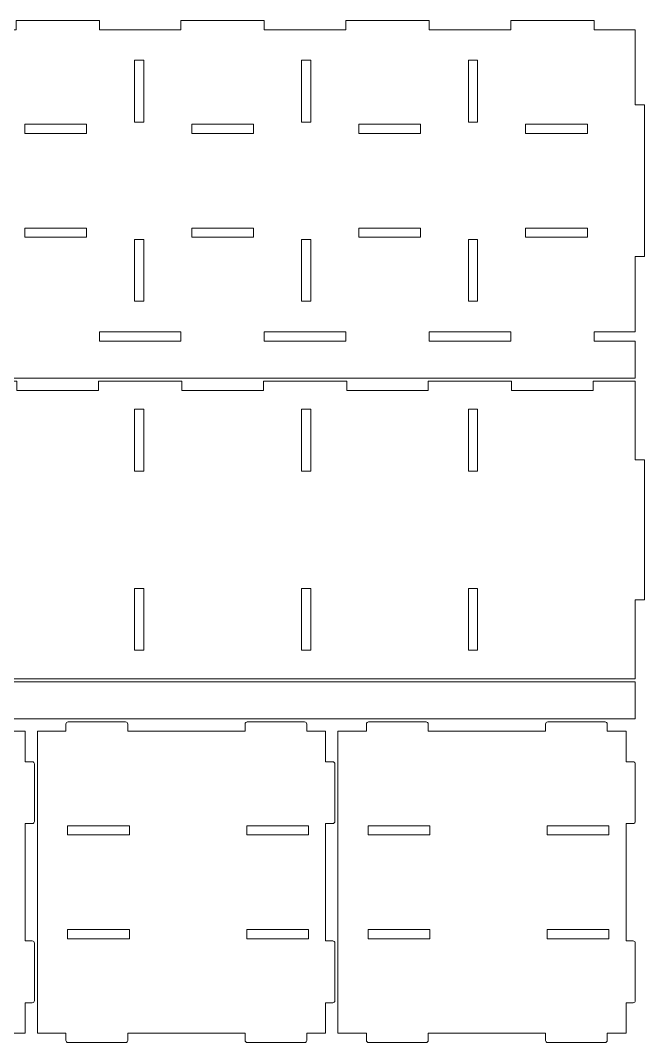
# Model space of a CAD drawing. Header units: centimetres. Extents: x -111.3 to -47.7, y -48.1 to 14.1.
# Drawn here: x -92.41 to -72.19, y -48.14 to -15.05 of the extents above; entities that cross this region are included whole.
import ezdxf

# ---------------------------------------------------------------- set-up
doc = ezdxf.new("R2010")
doc.units = ezdxf.units.CM
doc.header["$MEASUREMENT"] = 0
doc.layers.add('layer 1', color=7, linetype='Continuous')

msp = doc.modelspace()

# ---------------------------------------------------------------- linework, layer by layer
at = {"layer": 'layer 1', "lineweight": 18}
msp.add_lwpolyline([(-99.22197, -37.66165), (-72.49197, -37.66165), (-72.49197, -36.46165), (-99.22197, -36.46165), (-99.22197, -37.66165)], close=True, dxfattribs=at)
at = {"layer": 'layer 1', "lineweight": 0}
for points, knots in [([(-99.22197, -25.13165), (-99.22197, -25.13165), (-99.22197, -22.69415), (-99.22197, -22.69415), (-99.22197, -22.69415), (-99.22197, -22.69415), (-99.52197, -22.69415), (-99.52197, -22.69415), (-99.52197, -22.69415), (-99.52197, -22.69415), (-99.52197, -17.78915), (-99.52197, -17.78915), (-99.52197, -17.78915), (-99.52197, -17.78915), (-99.22197, -17.78915), (-99.22197, -17.78915), (-99.22197, -17.78915), (-99.22197, -17.78915), (-99.22197, -15.35165), (-99.22197, -15.35165), (-99.22197, -15.35165), (-99.22197, -15.35165), (-97.88697, -15.35165), (-97.88697, -15.35165), (-97.88697, -15.35165), (-97.88697, -15.35165), (-97.88697, -15.05165), (-97.88697, -15.05165), (-97.88697, -15.05165), (-97.88697, -15.05165), (-95.18697, -15.05165), (-95.18697, -15.05165), (-95.18697, -15.05165), (-95.18697, -15.05165), (-95.18697, -15.35165), (-95.18697, -15.35165), (-95.18697, -15.35165), (-95.18697, -15.35165), (-92.54697, -15.35165), (-92.54697, -15.35165), (-92.54697, -15.35165), (-92.54697, -15.35165), (-92.54697, -15.05165), (-92.54697, -15.05165), (-92.54697, -15.05165), (-92.54697, -15.05165), (-89.84697, -15.05165), (-89.84697, -15.05165), (-89.84697, -15.05165), (-89.84697, -15.05165), (-89.84697, -15.35165), (-89.84697, -15.35165), (-89.84697, -15.35165), (-89.84697, -15.35165), (-87.20697, -15.35165), (-87.20697, -15.35165), (-87.20697, -15.35165), (-87.20697, -15.35165), (-87.20697, -15.05165), (-87.20697, -15.05165), (-87.20697, -15.05165), (-87.20697, -15.05165), (-84.50697, -15.05165), (-84.50697, -15.05165), (-84.50697, -15.05165), (-84.50697, -15.05165), (-84.50697, -15.35165), (-84.50697, -15.35165), (-84.50697, -15.35165), (-84.50697, -15.35165), (-81.86697, -15.35165), (-81.86697, -15.35165), (-81.86697, -15.35165), (-81.86697, -15.35165), (-81.86697, -15.05165), (-81.86697, -15.05165), (-81.86697, -15.05165), (-81.86697, -15.05165), (-79.16697, -15.05165), (-79.16697, -15.05165), (-79.16697, -15.05165), (-79.16697, -15.05165), (-79.16697, -15.35165), (-79.16697, -15.35165), (-79.16697, -15.35165), (-79.16697, -15.35165), (-76.52697, -15.35165), (-76.52697, -15.35165), (-76.52697, -15.35165), (-76.52697, -15.35165), (-76.52697, -15.05165), (-76.52697, -15.05165), (-76.52697, -15.05165), (-76.52697, -15.05165), (-73.82697, -15.05165), (-73.82697, -15.05165), (-73.82697, -15.05165), (-73.82697, -15.05165), (-73.82697, -15.35165), (-73.82697, -15.35165), (-73.82697, -15.35165), (-73.82697, -15.35165), (-72.49197, -15.35165), (-72.49197, -15.35165), (-72.49197, -15.35165), (-72.49197, -15.35165), (-72.49197, -17.78915), (-72.49197, -17.78915), (-72.49197, -17.78915), (-72.49197, -17.78915), (-72.19197, -17.78915), (-72.19197, -17.78915), (-72.19197, -17.78915), (-72.19197, -17.78915), (-72.19197, -22.69415), (-72.19197, -22.69415), (-72.19197, -22.69415), (-72.19197, -22.69415), (-72.49197, -22.69415), (-72.49197, -22.69415), (-72.49197, -22.69415), (-72.49197, -22.69415), (-72.49197, -25.13165), (-72.49197, -25.13165), (-72.49197, -25.13165), (-72.49197, -25.13165), (-73.82697, -25.13165), (-73.82697, -25.13165), (-73.82697, -25.13165), (-73.82697, -25.13165), (-73.82697, -25.43165), (-73.82697, -25.43165), (-73.82697, -25.43165), (-73.82697, -25.43165), (-72.49197, -25.43165), (-72.49197, -25.43165), (-72.49197, -25.43165), (-72.49197, -25.43165), (-72.49197, -26.63165), (-72.49197, -26.63165), (-72.49197, -26.63165), (-72.49197, -26.63165), (-99.22197, -26.63165), (-99.22197, -26.63165), (-99.22197, -26.63165), (-99.22197, -26.63165), (-99.22197, -25.43165), (-99.22197, -25.43165), (-99.22197, -25.43165), (-99.22197, -25.43165), (-97.88697, -25.43165), (-97.88697, -25.43165), (-97.88697, -25.43165), (-97.88697, -25.43165), (-97.88697, -25.13165), (-97.88697, -25.13165), (-97.88697, -25.13165), (-97.88697, -25.13165), (-99.22197, -25.13165), (-99.22197, -25.13165)], [0, 0, 0, 0, 0.02439024, 0.02439024, 0.02439024, 0.02439024, 0.04878049, 0.04878049, 0.04878049, 0.04878049, 0.07317073, 0.07317073, 0.07317073, 0.07317073, 0.09756098, 0.09756098, 0.09756098, 0.09756098, 0.12195122, 0.12195122, 0.12195122, 0.12195122, 0.14634146, 0.14634146, 0.14634146, 0.14634146, 0.17073171, 0.17073171, 0.17073171, 0.17073171, 0.19512195, 0.19512195, 0.19512195, 0.19512195, 0.2195122, 0.2195122, 0.2195122, 0.2195122, 0.24390244, 0.24390244, 0.24390244, 0.24390244, 0.26829268, 0.26829268, 0.26829268, 0.26829268, 0.29268293, 0.29268293, 0.29268293, 0.29268293, 0.31707317, 0.31707317, 0.31707317, 0.31707317, 0.34146341, 0.34146341, 0.34146341, 0.34146341, 0.36585366, 0.36585366, 0.36585366, 0.36585366, 0.3902439, 0.3902439, 0.3902439, 0.3902439, 0.41463415, 0.41463415, 0.41463415, 0.41463415, 0.43902439, 0.43902439, 0.43902439, 0.43902439, 0.46341463, 0.46341463, 0.46341463, 0.46341463, 0.48780488, 0.48780488, 0.48780488, 0.48780488, 0.51219512, 0.51219512, 0.51219512, 0.51219512, 0.53658537, 0.53658537, 0.53658537, 0.53658537, 0.56097561, 0.56097561, 0.56097561, 0.56097561, 0.58536585, 0.58536585, 0.58536585, 0.58536585, 0.6097561, 0.6097561, 0.6097561, 0.6097561, 0.63414634, 0.63414634, 0.63414634, 0.63414634, 0.65853659, 0.65853659, 0.65853659, 0.65853659, 0.68292683, 0.68292683, 0.68292683, 0.68292683, 0.70731707, 0.70731707, 0.70731707, 0.70731707, 0.73170732, 0.73170732, 0.73170732, 0.73170732, 0.75609756, 0.75609756, 0.75609756, 0.75609756, 0.7804878, 0.7804878, 0.7804878, 0.7804878, 0.80487805, 0.80487805, 0.80487805, 0.80487805, 0.82926829, 0.82926829, 0.82926829, 0.82926829, 0.85365854, 0.85365854, 0.85365854, 0.85365854, 0.87804878, 0.87804878, 0.87804878, 0.87804878, 0.90243902, 0.90243902, 0.90243902, 0.90243902, 0.92682927, 0.92682927, 0.92682927, 0.92682927, 0.95121951, 0.95121951, 0.95121951, 0.95121951, 1, 1, 1, 1]), ([(-87.20697, -25.43165), (-87.20697, -25.43165), (-87.20697, -25.13165), (-87.20697, -25.13165), (-87.20697, -25.13165), (-87.20697, -25.13165), (-89.84697, -25.13165), (-89.84697, -25.13165), (-89.84697, -25.13165), (-89.84697, -25.13165), (-89.84697, -25.43165), (-89.84697, -25.43165), (-89.84697, -25.43165), (-89.84697, -25.43165), (-87.20697, -25.43165), (-87.20697, -25.43165)], [0, 0, 0, 0, 0.2, 0.2, 0.2, 0.2, 0.4, 0.4, 0.4, 0.4, 0.6, 0.6, 0.6, 0.6, 1, 1, 1, 1]), ([(-81.86697, -25.43165), (-81.86697, -25.43165), (-81.86697, -25.13165), (-81.86697, -25.13165), (-81.86697, -25.13165), (-81.86697, -25.13165), (-84.50697, -25.13165), (-84.50697, -25.13165), (-84.50697, -25.13165), (-84.50697, -25.13165), (-84.50697, -25.43165), (-84.50697, -25.43165), (-84.50697, -25.43165), (-84.50697, -25.43165), (-81.86697, -25.43165), (-81.86697, -25.43165)], [0, 0, 0, 0, 0.2, 0.2, 0.2, 0.2, 0.4, 0.4, 0.4, 0.4, 0.6, 0.6, 0.6, 0.6, 1, 1, 1, 1]), ([(-76.52697, -25.43165), (-76.52697, -25.43165), (-76.52697, -25.13165), (-76.52697, -25.13165), (-76.52697, -25.13165), (-76.52697, -25.13165), (-79.16697, -25.13165), (-79.16697, -25.13165), (-79.16697, -25.13165), (-79.16697, -25.13165), (-79.16697, -25.43165), (-79.16697, -25.43165), (-79.16697, -25.43165), (-79.16697, -25.43165), (-76.52697, -25.43165), (-76.52697, -25.43165)], [0, 0, 0, 0, 0.2, 0.2, 0.2, 0.2, 0.4, 0.4, 0.4, 0.4, 0.6, 0.6, 0.6, 0.6, 1, 1, 1, 1]), ([(-99.22197, -26.73165), (-99.22197, -26.73165), (-99.22197, -29.28165), (-99.22197, -29.28165), (-99.22197, -29.28165), (-99.22197, -29.28165), (-99.52197, -29.28165), (-99.52197, -29.28165), (-99.52197, -29.28165), (-99.52197, -29.28165), (-99.52197, -33.81165), (-99.52197, -33.81165), (-99.52197, -33.81165), (-99.52197, -33.81165), (-99.22197, -33.81165), (-99.22197, -33.81165), (-99.22197, -33.81165), (-99.22197, -33.81165), (-99.22197, -36.36165), (-99.22197, -36.36165), (-99.22197, -36.36165), (-90.30607, -36.36165), (-81.40787, -36.36165), (-72.49197, -36.36165), (-72.49197, -36.36165), (-72.49197, -36.36165), (-72.49197, -33.81165), (-72.49197, -33.81165), (-72.49197, -33.81165), (-72.49197, -33.81165), (-72.19197, -33.81165), (-72.19197, -33.81165), (-72.19197, -33.81165), (-72.19197, -33.81165), (-72.19197, -29.28165), (-72.19197, -29.28165), (-72.19197, -29.28165), (-72.19197, -29.28165), (-72.49197, -29.28165), (-72.49197, -29.28165), (-72.49197, -29.28165), (-72.49197, -29.28165), (-72.49197, -26.73165), (-72.49197, -26.73165), (-72.49197, -26.73165), (-72.49197, -26.73165), (-73.85697, -26.73165), (-73.85697, -26.73165), (-73.85697, -26.73165), (-73.85697, -26.73165), (-73.85697, -27.03165), (-73.85697, -27.03165), (-73.85697, -27.03165), (-73.85697, -27.03165), (-76.49697, -27.03165), (-76.49697, -27.03165), (-76.49697, -27.03165), (-76.49697, -27.03165), (-76.49697, -26.73165), (-76.49697, -26.73165), (-76.49697, -26.73165), (-76.49697, -26.73165), (-79.19697, -26.73165), (-79.19697, -26.73165), (-79.19697, -26.73165), (-79.19697, -26.73165), (-79.19697, -27.03165), (-79.19697, -27.03165), (-79.19697, -27.03165), (-79.19697, -27.03165), (-81.83697, -27.03165), (-81.83697, -27.03165), (-81.83697, -27.03165), (-81.83697, -27.03165), (-81.83697, -26.73165), (-81.83697, -26.73165), (-81.83697, -26.73165), (-81.83697, -26.73165), (-84.53697, -26.73165), (-84.53697, -26.73165), (-84.53697, -26.73165), (-84.53697, -26.73165), (-84.53697, -27.03165), (-84.53697, -27.03165), (-84.53697, -27.03165), (-84.53697, -27.03165), (-87.17697, -27.03165), (-87.17697, -27.03165), (-87.17697, -27.03165), (-87.17697, -27.03165), (-87.17697, -26.73165), (-87.17697, -26.73165), (-87.17697, -26.73165), (-87.17697, -26.73165), (-89.87697, -26.73165), (-89.87697, -26.73165), (-89.87697, -26.73165), (-89.87697, -26.73165), (-89.87697, -27.03165), (-89.87697, -27.03165), (-89.87697, -27.03165), (-89.87697, -27.03165), (-92.51697, -27.03165), (-92.51697, -27.03165), (-92.51697, -27.03165), (-92.51697, -27.03165), (-92.51697, -26.73165), (-92.51697, -26.73165), (-92.51697, -26.73165), (-92.51697, -26.73165), (-95.21697, -26.73165), (-95.21697, -26.73165), (-95.21697, -26.73165), (-95.21697, -26.73165), (-95.21697, -27.03165), (-95.21697, -27.03165), (-95.21697, -27.03165), (-95.21697, -27.03165), (-97.85697, -27.03165), (-97.85697, -27.03165), (-97.85697, -27.03165), (-97.85697, -27.03165), (-97.85697, -26.73165), (-97.85697, -26.73165), (-97.85697, -26.73165), (-97.85697, -26.73165), (-99.22197, -26.73165), (-99.22197, -26.73165)], [0, 0, 0, 0, 0.03030303, 0.03030303, 0.03030303, 0.03030303, 0.06060606, 0.06060606, 0.06060606, 0.06060606, 0.09090909, 0.09090909, 0.09090909, 0.09090909, 0.12121212, 0.12121212, 0.12121212, 0.12121212, 0.15151515, 0.15151515, 0.15151515, 0.15151515, 0.18181818, 0.18181818, 0.18181818, 0.18181818, 0.21212121, 0.21212121, 0.21212121, 0.21212121, 0.24242424, 0.24242424, 0.24242424, 0.24242424, 0.27272727, 0.27272727, 0.27272727, 0.27272727, 0.3030303, 0.3030303, 0.3030303, 0.3030303, 0.33333333, 0.33333333, 0.33333333, 0.33333333, 0.36363636, 0.36363636, 0.36363636, 0.36363636, 0.39393939, 0.39393939, 0.39393939, 0.39393939, 0.42424242, 0.42424242, 0.42424242, 0.42424242, 0.45454545, 0.45454545, 0.45454545, 0.45454545, 0.48484848, 0.48484848, 0.48484848, 0.48484848, 0.51515152, 0.51515152, 0.51515152, 0.51515152, 0.54545455, 0.54545455, 0.54545455, 0.54545455, 0.57575758, 0.57575758, 0.57575758, 0.57575758, 0.60606061, 0.60606061, 0.60606061, 0.60606061, 0.63636364, 0.63636364, 0.63636364, 0.63636364, 0.66666667, 0.66666667, 0.66666667, 0.66666667, 0.6969697, 0.6969697, 0.6969697, 0.6969697, 0.72727273, 0.72727273, 0.72727273, 0.72727273, 0.75757576, 0.75757576, 0.75757576, 0.75757576, 0.78787879, 0.78787879, 0.78787879, 0.78787879, 0.81818182, 0.81818182, 0.81818182, 0.81818182, 0.84848485, 0.84848485, 0.84848485, 0.84848485, 0.87878788, 0.87878788, 0.87878788, 0.87878788, 0.90909091, 0.90909091, 0.90909091, 0.90909091, 0.93939394, 0.93939394, 0.93939394, 0.93939394, 1, 1, 1, 1]), ([(-88.40984, -27.6392), (-88.40984, -27.6392), (-88.40984, -29.6392), (-88.40984, -29.6392), (-88.40984, -29.6392), (-88.40984, -29.6392), (-88.71018, -29.6392), (-88.71018, -29.6392), (-88.71018, -29.6392), (-88.71018, -29.6392), (-88.71018, -27.6392), (-88.71018, -27.6392), (-88.71018, -27.6392), (-88.71018, -27.6392), (-88.40984, -27.6392), (-88.40984, -27.6392)], [0, 0, 0, 0, 0.2, 0.2, 0.2, 0.2, 0.4, 0.4, 0.4, 0.4, 0.6, 0.6, 0.6, 0.6, 1, 1, 1, 1]), ([(-83.00377, -27.6392), (-83.00377, -27.6392), (-83.00377, -29.6392), (-83.00377, -29.6392), (-83.00377, -29.6392), (-83.00377, -29.6392), (-83.30411, -29.6392), (-83.30411, -29.6392), (-83.30411, -29.6392), (-83.30411, -29.6392), (-83.30411, -27.6392), (-83.30411, -27.6392), (-83.30411, -27.6392), (-83.30411, -27.6392), (-83.00377, -27.6392), (-83.00377, -27.6392)], [0, 0, 0, 0, 0.2, 0.2, 0.2, 0.2, 0.4, 0.4, 0.4, 0.4, 0.6, 0.6, 0.6, 0.6, 1, 1, 1, 1]), ([(-77.5977, -27.6392), (-77.5977, -27.6392), (-77.5977, -29.6392), (-77.5977, -29.6392), (-77.5977, -29.6392), (-77.5977, -29.6392), (-77.89804, -29.6392), (-77.89804, -29.6392), (-77.89804, -29.6392), (-77.89804, -29.6392), (-77.89804, -27.6392), (-77.89804, -27.6392), (-77.89804, -27.6392), (-77.89804, -27.6392), (-77.5977, -27.6392), (-77.5977, -27.6392)], [0, 0, 0, 0, 0.2, 0.2, 0.2, 0.2, 0.4, 0.4, 0.4, 0.4, 0.6, 0.6, 0.6, 0.6, 1, 1, 1, 1]), ([(-88.40984, -33.4392), (-88.40984, -33.4392), (-88.40984, -35.4392), (-88.40984, -35.4392), (-88.40984, -35.4392), (-88.40984, -35.4392), (-88.71018, -35.4392), (-88.71018, -35.4392), (-88.71018, -35.4392), (-88.71018, -35.4392), (-88.71018, -33.4392), (-88.71018, -33.4392), (-88.71018, -33.4392), (-88.71018, -33.4392), (-88.40984, -33.4392), (-88.40984, -33.4392)], [0, 0, 0, 0, 0.2, 0.2, 0.2, 0.2, 0.4, 0.4, 0.4, 0.4, 0.6, 0.6, 0.6, 0.6, 1, 1, 1, 1]), ([(-83.00377, -33.4392), (-83.00377, -33.4392), (-83.00377, -35.4392), (-83.00377, -35.4392), (-83.00377, -35.4392), (-83.00377, -35.4392), (-83.30411, -35.4392), (-83.30411, -35.4392), (-83.30411, -35.4392), (-83.30411, -35.4392), (-83.30411, -33.4392), (-83.30411, -33.4392), (-83.30411, -33.4392), (-83.30411, -33.4392), (-83.00377, -33.4392), (-83.00377, -33.4392)], [0, 0, 0, 0, 0.2, 0.2, 0.2, 0.2, 0.4, 0.4, 0.4, 0.4, 0.6, 0.6, 0.6, 0.6, 1, 1, 1, 1]), ([(-77.5977, -33.4392), (-77.5977, -33.4392), (-77.5977, -35.4392), (-77.5977, -35.4392), (-77.5977, -35.4392), (-77.5977, -35.4392), (-77.89804, -35.4392), (-77.89804, -35.4392), (-77.89804, -35.4392), (-77.89804, -35.4392), (-77.89804, -33.4392), (-77.89804, -33.4392), (-77.89804, -33.4392), (-77.89804, -33.4392), (-77.5977, -33.4392), (-77.5977, -33.4392)], [0, 0, 0, 0, 0.2, 0.2, 0.2, 0.2, 0.4, 0.4, 0.4, 0.4, 0.6, 0.6, 0.6, 0.6, 1, 1, 1, 1]), ([(-101.58299, -47.84199), (-101.58299, -44.28494), (-101.58299, -41.61904), (-101.58299, -38.06199), (-101.58299, -38.06199), (-101.58299, -38.06199), (-100.66054, -38.06199), (-100.66054, -38.06199), (-100.66054, -38.06199), (-100.66054, -38.06199), (-100.66054, -37.83165), (-100.66054, -37.83165), (-100.66054, -37.83165), (-100.66054, -37.7931), (-100.62909, -37.76165), (-100.59054, -37.76165), (-100.59054, -37.76165), (-100.59054, -37.76165), (-98.73054, -37.76165), (-98.73054, -37.76165), (-98.73054, -37.76165), (-98.69199, -37.76165), (-98.66054, -37.7931), (-98.66054, -37.83165), (-98.66054, -37.83165), (-98.66054, -37.83165), (-98.66054, -38.06199), (-98.66054, -38.06199), (-98.66054, -38.06199), (-98.66054, -38.06199), (-94.86054, -38.06199), (-94.86054, -38.06199), (-94.86054, -38.06199), (-94.86054, -38.06199), (-94.86054, -37.83165), (-94.86054, -37.83165), (-94.86054, -37.83165), (-94.86054, -37.7931), (-94.82909, -37.76165), (-94.79054, -37.76165), (-94.79054, -37.76165), (-94.79054, -37.76165), (-92.93054, -37.76165), (-92.93054, -37.76165), (-92.93054, -37.76165), (-92.89199, -37.76165), (-92.86054, -37.7931), (-92.86054, -37.83165), (-92.86054, -37.83165), (-92.86054, -37.83165), (-92.86054, -38.06199), (-92.86054, -38.06199), (-92.86054, -38.06199), (-92.86054, -38.06199), (-92.25299, -38.06199), (-92.25299, -38.06199), (-92.25299, -38.06199), (-92.25299, -38.06199), (-92.25299, -39.05199), (-92.25299, -39.05199), (-92.25299, -39.05199), (-92.25299, -39.05199), (-92.02265, -39.05199), (-92.02265, -39.05199), (-92.02265, -39.05199), (-91.9841, -39.05199), (-91.95265, -39.08344), (-91.95265, -39.12199), (-91.95265, -39.12199), (-91.95265, -39.12199), (-91.95265, -40.98199), (-91.95265, -40.98199), (-91.95265, -40.98199), (-91.95265, -41.02054), (-91.9841, -41.05199), (-92.02265, -41.05199), (-92.02265, -41.05199), (-92.02265, -41.05199), (-92.25299, -41.05199), (-92.25299, -41.05199), (-92.25299, -41.05199), (-92.25299, -41.05199), (-92.25299, -44.85199), (-92.25299, -44.85199), (-92.25299, -44.85199), (-92.25299, -44.85199), (-92.02265, -44.85199), (-92.02265, -44.85199), (-92.02265, -44.85199), (-91.9841, -44.85199), (-91.95265, -44.88344), (-91.95265, -44.92199), (-91.95265, -44.92199), (-91.95265, -44.92199), (-91.95265, -46.78199), (-91.95265, -46.78199), (-91.95265, -46.78199), (-91.95265, -46.82054), (-91.9841, -46.85199), (-92.02265, -46.85199), (-92.02265, -46.85199), (-92.02265, -46.85199), (-92.25299, -46.85199), (-92.25299, -46.85199), (-92.25299, -46.85199), (-92.25299, -46.85199), (-92.25299, -47.84199), (-92.25299, -47.84199), (-92.25299, -47.84199), (-92.25299, -47.84199), (-92.86054, -47.84199), (-92.86054, -47.84199), (-92.86054, -47.84199), (-92.86054, -47.84199), (-92.86054, -48.07233), (-92.86054, -48.07233), (-92.86054, -48.07233), (-92.86054, -48.11088), (-92.89199, -48.14233), (-92.93054, -48.14233), (-92.93054, -48.14233), (-92.93054, -48.14233), (-94.79054, -48.14233), (-94.79054, -48.14233), (-94.79054, -48.14233), (-94.82909, -48.14233), (-94.86054, -48.11088), (-94.86054, -48.07233), (-94.86054, -48.07233), (-94.86054, -48.07233), (-94.86054, -47.84199), (-94.86054, -47.84199), (-94.86054, -47.84199), (-94.86054, -47.84199), (-98.66054, -47.84199), (-98.66054, -47.84199), (-98.66054, -47.84199), (-98.66054, -47.84199), (-98.66054, -48.07233), (-98.66054, -48.07233), (-98.66054, -48.07233), (-98.66054, -48.11088), (-98.69199, -48.14233), (-98.73054, -48.14233), (-98.73054, -48.14233), (-98.73054, -48.14233), (-100.59054, -48.14233), (-100.59054, -48.14233), (-100.59054, -48.14233), (-100.62909, -48.14233), (-100.66054, -48.11088), (-100.66054, -48.07233), (-100.66054, -48.07233), (-100.66054, -48.07233), (-100.66054, -47.84199), (-100.66054, -47.84199), (-100.66054, -47.84199), (-100.66054, -47.84199), (-101.58299, -47.84199), (-101.58299, -47.84199)], [0, 0, 0, 0, 0.02439024, 0.02439024, 0.02439024, 0.02439024, 0.04878049, 0.04878049, 0.04878049, 0.04878049, 0.07317073, 0.07317073, 0.07317073, 0.07317073, 0.09756098, 0.09756098, 0.09756098, 0.09756098, 0.12195122, 0.12195122, 0.12195122, 0.12195122, 0.14634146, 0.14634146, 0.14634146, 0.14634146, 0.17073171, 0.17073171, 0.17073171, 0.17073171, 0.19512195, 0.19512195, 0.19512195, 0.19512195, 0.2195122, 0.2195122, 0.2195122, 0.2195122, 0.24390244, 0.24390244, 0.24390244, 0.24390244, 0.26829268, 0.26829268, 0.26829268, 0.26829268, 0.29268293, 0.29268293, 0.29268293, 0.29268293, 0.31707317, 0.31707317, 0.31707317, 0.31707317, 0.34146341, 0.34146341, 0.34146341, 0.34146341, 0.36585366, 0.36585366, 0.36585366, 0.36585366, 0.3902439, 0.3902439, 0.3902439, 0.3902439, 0.41463415, 0.41463415, 0.41463415, 0.41463415, 0.43902439, 0.43902439, 0.43902439, 0.43902439, 0.46341463, 0.46341463, 0.46341463, 0.46341463, 0.48780488, 0.48780488, 0.48780488, 0.48780488, 0.51219512, 0.51219512, 0.51219512, 0.51219512, 0.53658537, 0.53658537, 0.53658537, 0.53658537, 0.56097561, 0.56097561, 0.56097561, 0.56097561, 0.58536585, 0.58536585, 0.58536585, 0.58536585, 0.6097561, 0.6097561, 0.6097561, 0.6097561, 0.63414634, 0.63414634, 0.63414634, 0.63414634, 0.65853659, 0.65853659, 0.65853659, 0.65853659, 0.68292683, 0.68292683, 0.68292683, 0.68292683, 0.70731707, 0.70731707, 0.70731707, 0.70731707, 0.73170732, 0.73170732, 0.73170732, 0.73170732, 0.75609756, 0.75609756, 0.75609756, 0.75609756, 0.7804878, 0.7804878, 0.7804878, 0.7804878, 0.80487805, 0.80487805, 0.80487805, 0.80487805, 0.82926829, 0.82926829, 0.82926829, 0.82926829, 0.85365854, 0.85365854, 0.85365854, 0.85365854, 0.87804878, 0.87804878, 0.87804878, 0.87804878, 0.90243902, 0.90243902, 0.90243902, 0.90243902, 0.92682927, 0.92682927, 0.92682927, 0.92682927, 0.95121951, 0.95121951, 0.95121951, 0.95121951, 1, 1, 1, 1]), ([(-91.85265, -47.84199), (-91.85265, -44.28494), (-91.85265, -41.61904), (-91.85265, -38.06199), (-91.85265, -38.06199), (-91.85265, -38.06199), (-90.9302, -38.06199), (-90.9302, -38.06199), (-90.9302, -38.06199), (-90.9302, -38.06199), (-90.9302, -37.83165), (-90.9302, -37.83165), (-90.9302, -37.83165), (-90.9302, -37.7931), (-90.89875, -37.76165), (-90.8602, -37.76165), (-90.8602, -37.76165), (-90.8602, -37.76165), (-89.0002, -37.76165), (-89.0002, -37.76165), (-89.0002, -37.76165), (-88.96165, -37.76165), (-88.9302, -37.7931), (-88.9302, -37.83165), (-88.9302, -37.83165), (-88.9302, -37.83165), (-88.9302, -38.06199), (-88.9302, -38.06199), (-88.9302, -38.06199), (-88.9302, -38.06199), (-85.1302, -38.06199), (-85.1302, -38.06199), (-85.1302, -38.06199), (-85.1302, -38.06199), (-85.1302, -37.83165), (-85.1302, -37.83165), (-85.1302, -37.83165), (-85.1302, -37.7931), (-85.09875, -37.76165), (-85.0602, -37.76165), (-85.0602, -37.76165), (-85.0602, -37.76165), (-83.2002, -37.76165), (-83.2002, -37.76165), (-83.2002, -37.76165), (-83.16165, -37.76165), (-83.1302, -37.7931), (-83.1302, -37.83165), (-83.1302, -37.83165), (-83.1302, -37.83165), (-83.1302, -38.06199), (-83.1302, -38.06199), (-83.1302, -38.06199), (-83.1302, -38.06199), (-82.52265, -38.06199), (-82.52265, -38.06199), (-82.52265, -38.06199), (-82.52265, -38.06199), (-82.52265, -39.05199), (-82.52265, -39.05199), (-82.52265, -39.05199), (-82.52265, -39.05199), (-82.29231, -39.05199), (-82.29231, -39.05199), (-82.29231, -39.05199), (-82.25376, -39.05199), (-82.22231, -39.08344), (-82.22231, -39.12199), (-82.22231, -39.12199), (-82.22231, -39.12199), (-82.22231, -40.98199), (-82.22231, -40.98199), (-82.22231, -40.98199), (-82.22231, -41.02054), (-82.25376, -41.05199), (-82.29231, -41.05199), (-82.29231, -41.05199), (-82.29231, -41.05199), (-82.52265, -41.05199), (-82.52265, -41.05199), (-82.52265, -41.05199), (-82.52265, -41.05199), (-82.52265, -44.85199), (-82.52265, -44.85199), (-82.52265, -44.85199), (-82.52265, -44.85199), (-82.29231, -44.85199), (-82.29231, -44.85199), (-82.29231, -44.85199), (-82.25376, -44.85199), (-82.22231, -44.88344), (-82.22231, -44.92199), (-82.22231, -44.92199), (-82.22231, -44.92199), (-82.22231, -46.78199), (-82.22231, -46.78199), (-82.22231, -46.78199), (-82.22231, -46.82054), (-82.25376, -46.85199), (-82.29231, -46.85199), (-82.29231, -46.85199), (-82.29231, -46.85199), (-82.52265, -46.85199), (-82.52265, -46.85199), (-82.52265, -46.85199), (-82.52265, -46.85199), (-82.52265, -47.84199), (-82.52265, -47.84199), (-82.52265, -47.84199), (-82.52265, -47.84199), (-83.1302, -47.84199), (-83.1302, -47.84199), (-83.1302, -47.84199), (-83.1302, -47.84199), (-83.1302, -48.07233), (-83.1302, -48.07233), (-83.1302, -48.07233), (-83.1302, -48.11088), (-83.16165, -48.14233), (-83.2002, -48.14233), (-83.2002, -48.14233), (-83.2002, -48.14233), (-85.0602, -48.14233), (-85.0602, -48.14233), (-85.0602, -48.14233), (-85.09875, -48.14233), (-85.1302, -48.11088), (-85.1302, -48.07233), (-85.1302, -48.07233), (-85.1302, -48.07233), (-85.1302, -47.84199), (-85.1302, -47.84199), (-85.1302, -47.84199), (-85.1302, -47.84199), (-88.9302, -47.84199), (-88.9302, -47.84199), (-88.9302, -47.84199), (-88.9302, -47.84199), (-88.9302, -48.07233), (-88.9302, -48.07233), (-88.9302, -48.07233), (-88.9302, -48.11088), (-88.96165, -48.14233), (-89.0002, -48.14233), (-89.0002, -48.14233), (-89.0002, -48.14233), (-90.8602, -48.14233), (-90.8602, -48.14233), (-90.8602, -48.14233), (-90.89875, -48.14233), (-90.9302, -48.11088), (-90.9302, -48.07233), (-90.9302, -48.07233), (-90.9302, -48.07233), (-90.9302, -47.84199), (-90.9302, -47.84199), (-90.9302, -47.84199), (-90.9302, -47.84199), (-91.85265, -47.84199), (-91.85265, -47.84199)], [0, 0, 0, 0, 0.02439024, 0.02439024, 0.02439024, 0.02439024, 0.04878049, 0.04878049, 0.04878049, 0.04878049, 0.07317073, 0.07317073, 0.07317073, 0.07317073, 0.09756098, 0.09756098, 0.09756098, 0.09756098, 0.12195122, 0.12195122, 0.12195122, 0.12195122, 0.14634146, 0.14634146, 0.14634146, 0.14634146, 0.17073171, 0.17073171, 0.17073171, 0.17073171, 0.19512195, 0.19512195, 0.19512195, 0.19512195, 0.2195122, 0.2195122, 0.2195122, 0.2195122, 0.24390244, 0.24390244, 0.24390244, 0.24390244, 0.26829268, 0.26829268, 0.26829268, 0.26829268, 0.29268293, 0.29268293, 0.29268293, 0.29268293, 0.31707317, 0.31707317, 0.31707317, 0.31707317, 0.34146341, 0.34146341, 0.34146341, 0.34146341, 0.36585366, 0.36585366, 0.36585366, 0.36585366, 0.3902439, 0.3902439, 0.3902439, 0.3902439, 0.41463415, 0.41463415, 0.41463415, 0.41463415, 0.43902439, 0.43902439, 0.43902439, 0.43902439, 0.46341463, 0.46341463, 0.46341463, 0.46341463, 0.48780488, 0.48780488, 0.48780488, 0.48780488, 0.51219512, 0.51219512, 0.51219512, 0.51219512, 0.53658537, 0.53658537, 0.53658537, 0.53658537, 0.56097561, 0.56097561, 0.56097561, 0.56097561, 0.58536585, 0.58536585, 0.58536585, 0.58536585, 0.6097561, 0.6097561, 0.6097561, 0.6097561, 0.63414634, 0.63414634, 0.63414634, 0.63414634, 0.65853659, 0.65853659, 0.65853659, 0.65853659, 0.68292683, 0.68292683, 0.68292683, 0.68292683, 0.70731707, 0.70731707, 0.70731707, 0.70731707, 0.73170732, 0.73170732, 0.73170732, 0.73170732, 0.75609756, 0.75609756, 0.75609756, 0.75609756, 0.7804878, 0.7804878, 0.7804878, 0.7804878, 0.80487805, 0.80487805, 0.80487805, 0.80487805, 0.82926829, 0.82926829, 0.82926829, 0.82926829, 0.85365854, 0.85365854, 0.85365854, 0.85365854, 0.87804878, 0.87804878, 0.87804878, 0.87804878, 0.90243902, 0.90243902, 0.90243902, 0.90243902, 0.92682927, 0.92682927, 0.92682927, 0.92682927, 0.95121951, 0.95121951, 0.95121951, 0.95121951, 1, 1, 1, 1]), ([(-82.12231, -47.84199), (-82.12231, -44.28494), (-82.12231, -41.61904), (-82.12231, -38.06199), (-82.12231, -38.06199), (-82.12231, -38.06199), (-81.19986, -38.06199), (-81.19986, -38.06199), (-81.19986, -38.06199), (-81.19986, -38.06199), (-81.19986, -37.83165), (-81.19986, -37.83165), (-81.19986, -37.83165), (-81.19986, -37.7931), (-81.16841, -37.76165), (-81.12986, -37.76165), (-81.12986, -37.76165), (-81.12986, -37.76165), (-79.26986, -37.76165), (-79.26986, -37.76165), (-79.26986, -37.76165), (-79.23131, -37.76165), (-79.19986, -37.7931), (-79.19986, -37.83165), (-79.19986, -37.83165), (-79.19986, -37.83165), (-79.19986, -38.06199), (-79.19986, -38.06199), (-79.19986, -38.06199), (-79.19986, -38.06199), (-75.39986, -38.06199), (-75.39986, -38.06199), (-75.39986, -38.06199), (-75.39986, -38.06199), (-75.39986, -37.83165), (-75.39986, -37.83165), (-75.39986, -37.83165), (-75.39986, -37.7931), (-75.36841, -37.76165), (-75.32986, -37.76165), (-75.32986, -37.76165), (-75.32986, -37.76165), (-73.46986, -37.76165), (-73.46986, -37.76165), (-73.46986, -37.76165), (-73.43131, -37.76165), (-73.39986, -37.7931), (-73.39986, -37.83165), (-73.39986, -37.83165), (-73.39986, -37.83165), (-73.39986, -38.06199), (-73.39986, -38.06199), (-73.39986, -38.06199), (-73.39986, -38.06199), (-72.79231, -38.06199), (-72.79231, -38.06199), (-72.79231, -38.06199), (-72.79231, -38.06199), (-72.79231, -39.05199), (-72.79231, -39.05199), (-72.79231, -39.05199), (-72.79231, -39.05199), (-72.56197, -39.05199), (-72.56197, -39.05199), (-72.56197, -39.05199), (-72.52342, -39.05199), (-72.49197, -39.08344), (-72.49197, -39.12199), (-72.49197, -39.12199), (-72.49197, -39.12199), (-72.49197, -40.98199), (-72.49197, -40.98199), (-72.49197, -40.98199), (-72.49197, -41.02054), (-72.52342, -41.05199), (-72.56197, -41.05199), (-72.56197, -41.05199), (-72.56197, -41.05199), (-72.79231, -41.05199), (-72.79231, -41.05199), (-72.79231, -41.05199), (-72.79231, -41.05199), (-72.79231, -44.85199), (-72.79231, -44.85199), (-72.79231, -44.85199), (-72.79231, -44.85199), (-72.56197, -44.85199), (-72.56197, -44.85199), (-72.56197, -44.85199), (-72.52342, -44.85199), (-72.49197, -44.88344), (-72.49197, -44.92199), (-72.49197, -44.92199), (-72.49197, -44.92199), (-72.49197, -46.78199), (-72.49197, -46.78199), (-72.49197, -46.78199), (-72.49197, -46.82054), (-72.52342, -46.85199), (-72.56197, -46.85199), (-72.56197, -46.85199), (-72.56197, -46.85199), (-72.79231, -46.85199), (-72.79231, -46.85199), (-72.79231, -46.85199), (-72.79231, -46.85199), (-72.79231, -47.84199), (-72.79231, -47.84199), (-72.79231, -47.84199), (-72.79231, -47.84199), (-73.39986, -47.84199), (-73.39986, -47.84199), (-73.39986, -47.84199), (-73.39986, -47.84199), (-73.39986, -48.07233), (-73.39986, -48.07233), (-73.39986, -48.07233), (-73.39986, -48.11088), (-73.43131, -48.14233), (-73.46986, -48.14233), (-73.46986, -48.14233), (-73.46986, -48.14233), (-75.32986, -48.14233), (-75.32986, -48.14233), (-75.32986, -48.14233), (-75.36841, -48.14233), (-75.39986, -48.11088), (-75.39986, -48.07233), (-75.39986, -48.07233), (-75.39986, -48.07233), (-75.39986, -47.84199), (-75.39986, -47.84199), (-75.39986, -47.84199), (-75.39986, -47.84199), (-79.19986, -47.84199), (-79.19986, -47.84199), (-79.19986, -47.84199), (-79.19986, -47.84199), (-79.19986, -48.07233), (-79.19986, -48.07233), (-79.19986, -48.07233), (-79.19986, -48.11088), (-79.23131, -48.14233), (-79.26986, -48.14233), (-79.26986, -48.14233), (-79.26986, -48.14233), (-81.12986, -48.14233), (-81.12986, -48.14233), (-81.12986, -48.14233), (-81.16841, -48.14233), (-81.19986, -48.11088), (-81.19986, -48.07233), (-81.19986, -48.07233), (-81.19986, -48.07233), (-81.19986, -47.84199), (-81.19986, -47.84199), (-81.19986, -47.84199), (-81.19986, -47.84199), (-82.12231, -47.84199), (-82.12231, -47.84199)], [0, 0, 0, 0, 0.02439024, 0.02439024, 0.02439024, 0.02439024, 0.04878049, 0.04878049, 0.04878049, 0.04878049, 0.07317073, 0.07317073, 0.07317073, 0.07317073, 0.09756098, 0.09756098, 0.09756098, 0.09756098, 0.12195122, 0.12195122, 0.12195122, 0.12195122, 0.14634146, 0.14634146, 0.14634146, 0.14634146, 0.17073171, 0.17073171, 0.17073171, 0.17073171, 0.19512195, 0.19512195, 0.19512195, 0.19512195, 0.2195122, 0.2195122, 0.2195122, 0.2195122, 0.24390244, 0.24390244, 0.24390244, 0.24390244, 0.26829268, 0.26829268, 0.26829268, 0.26829268, 0.29268293, 0.29268293, 0.29268293, 0.29268293, 0.31707317, 0.31707317, 0.31707317, 0.31707317, 0.34146341, 0.34146341, 0.34146341, 0.34146341, 0.36585366, 0.36585366, 0.36585366, 0.36585366, 0.3902439, 0.3902439, 0.3902439, 0.3902439, 0.41463415, 0.41463415, 0.41463415, 0.41463415, 0.43902439, 0.43902439, 0.43902439, 0.43902439, 0.46341463, 0.46341463, 0.46341463, 0.46341463, 0.48780488, 0.48780488, 0.48780488, 0.48780488, 0.51219512, 0.51219512, 0.51219512, 0.51219512, 0.53658537, 0.53658537, 0.53658537, 0.53658537, 0.56097561, 0.56097561, 0.56097561, 0.56097561, 0.58536585, 0.58536585, 0.58536585, 0.58536585, 0.6097561, 0.6097561, 0.6097561, 0.6097561, 0.63414634, 0.63414634, 0.63414634, 0.63414634, 0.65853659, 0.65853659, 0.65853659, 0.65853659, 0.68292683, 0.68292683, 0.68292683, 0.68292683, 0.70731707, 0.70731707, 0.70731707, 0.70731707, 0.73170732, 0.73170732, 0.73170732, 0.73170732, 0.75609756, 0.75609756, 0.75609756, 0.75609756, 0.7804878, 0.7804878, 0.7804878, 0.7804878, 0.80487805, 0.80487805, 0.80487805, 0.80487805, 0.82926829, 0.82926829, 0.82926829, 0.82926829, 0.85365854, 0.85365854, 0.85365854, 0.85365854, 0.87804878, 0.87804878, 0.87804878, 0.87804878, 0.90243902, 0.90243902, 0.90243902, 0.90243902, 0.92682927, 0.92682927, 0.92682927, 0.92682927, 0.95121951, 0.95121951, 0.95121951, 0.95121951, 1, 1, 1, 1]), ([(-90.87755, -41.12137), (-90.87755, -41.12137), (-88.87755, -41.12137), (-88.87755, -41.12137), (-88.87755, -41.12137), (-88.87755, -41.12137), (-88.87755, -41.4223), (-88.87755, -41.4223), (-88.87755, -41.4223), (-88.87755, -41.4223), (-90.87755, -41.4223), (-90.87755, -41.4223), (-90.87755, -41.4223), (-90.87755, -41.4223), (-90.87755, -41.12137), (-90.87755, -41.12137)], [0, 0, 0, 0, 0.2, 0.2, 0.2, 0.2, 0.4, 0.4, 0.4, 0.4, 0.6, 0.6, 0.6, 0.6, 1, 1, 1, 1]), ([(-85.07755, -41.12137), (-85.07755, -41.12137), (-83.07755, -41.12137), (-83.07755, -41.12137), (-83.07755, -41.12137), (-83.07755, -41.12137), (-83.07755, -41.4223), (-83.07755, -41.4223), (-83.07755, -41.4223), (-83.07755, -41.4223), (-85.07755, -41.4223), (-85.07755, -41.4223), (-85.07755, -41.4223), (-85.07755, -41.4223), (-85.07755, -41.12137), (-85.07755, -41.12137)], [0, 0, 0, 0, 0.2, 0.2, 0.2, 0.2, 0.4, 0.4, 0.4, 0.4, 0.6, 0.6, 0.6, 0.6, 1, 1, 1, 1]), ([(-81.14721, -41.12137), (-81.14721, -41.12137), (-79.14721, -41.12137), (-79.14721, -41.12137), (-79.14721, -41.12137), (-79.14721, -41.12137), (-79.14721, -41.4223), (-79.14721, -41.4223), (-79.14721, -41.4223), (-79.14721, -41.4223), (-81.14721, -41.4223), (-81.14721, -41.4223), (-81.14721, -41.4223), (-81.14721, -41.4223), (-81.14721, -41.12137), (-81.14721, -41.12137)], [0, 0, 0, 0, 0.2, 0.2, 0.2, 0.2, 0.4, 0.4, 0.4, 0.4, 0.6, 0.6, 0.6, 0.6, 1, 1, 1, 1]), ([(-75.34721, -41.12137), (-75.34721, -41.12137), (-73.34721, -41.12137), (-73.34721, -41.12137), (-73.34721, -41.12137), (-73.34721, -41.12137), (-73.34721, -41.4223), (-73.34721, -41.4223), (-73.34721, -41.4223), (-73.34721, -41.4223), (-75.34721, -41.4223), (-75.34721, -41.4223), (-75.34721, -41.4223), (-75.34721, -41.4223), (-75.34721, -41.12137), (-75.34721, -41.12137)], [0, 0, 0, 0, 0.2, 0.2, 0.2, 0.2, 0.4, 0.4, 0.4, 0.4, 0.6, 0.6, 0.6, 0.6, 1, 1, 1, 1]), ([(-90.87755, -44.48168), (-90.87755, -44.48168), (-88.87755, -44.48168), (-88.87755, -44.48168), (-88.87755, -44.48168), (-88.87755, -44.48168), (-88.87755, -44.78261), (-88.87755, -44.78261), (-88.87755, -44.78261), (-88.87755, -44.78261), (-90.87755, -44.78261), (-90.87755, -44.78261), (-90.87755, -44.78261), (-90.87755, -44.78261), (-90.87755, -44.48168), (-90.87755, -44.48168)], [0, 0, 0, 0, 0.2, 0.2, 0.2, 0.2, 0.4, 0.4, 0.4, 0.4, 0.6, 0.6, 0.6, 0.6, 1, 1, 1, 1]), ([(-85.07755, -44.48168), (-85.07755, -44.48168), (-83.07755, -44.48168), (-83.07755, -44.48168), (-83.07755, -44.48168), (-83.07755, -44.48168), (-83.07755, -44.78261), (-83.07755, -44.78261), (-83.07755, -44.78261), (-83.07755, -44.78261), (-85.07755, -44.78261), (-85.07755, -44.78261), (-85.07755, -44.78261), (-85.07755, -44.78261), (-85.07755, -44.48168), (-85.07755, -44.48168)], [0, 0, 0, 0, 0.2, 0.2, 0.2, 0.2, 0.4, 0.4, 0.4, 0.4, 0.6, 0.6, 0.6, 0.6, 1, 1, 1, 1]), ([(-81.14721, -44.48168), (-81.14721, -44.48168), (-79.14721, -44.48168), (-79.14721, -44.48168), (-79.14721, -44.48168), (-79.14721, -44.48168), (-79.14721, -44.78261), (-79.14721, -44.78261), (-79.14721, -44.78261), (-79.14721, -44.78261), (-81.14721, -44.78261), (-81.14721, -44.78261), (-81.14721, -44.78261), (-81.14721, -44.78261), (-81.14721, -44.48168), (-81.14721, -44.48168)], [0, 0, 0, 0, 0.2, 0.2, 0.2, 0.2, 0.4, 0.4, 0.4, 0.4, 0.6, 0.6, 0.6, 0.6, 1, 1, 1, 1]), ([(-75.34721, -44.48168), (-75.34721, -44.48168), (-73.34721, -44.48168), (-73.34721, -44.48168), (-73.34721, -44.48168), (-73.34721, -44.48168), (-73.34721, -44.78261), (-73.34721, -44.78261), (-73.34721, -44.78261), (-73.34721, -44.78261), (-75.34721, -44.78261), (-75.34721, -44.78261), (-75.34721, -44.78261), (-75.34721, -44.78261), (-75.34721, -44.48168), (-75.34721, -44.48168)], [0, 0, 0, 0, 0.2, 0.2, 0.2, 0.2, 0.4, 0.4, 0.4, 0.4, 0.6, 0.6, 0.6, 0.6, 1, 1, 1, 1])]:
    msp.add_open_spline(points, degree=3, knots=knots, dxfattribs=at)
at = {"layer": 'layer 1', "lineweight": 18}
for points in [[(-88.40984, -18.34165), (-88.40984, -18.34165), (-88.40984, -16.34165), (-88.40984, -16.34165), (-88.40984, -16.34165), (-88.40984, -16.34165), (-88.71018, -16.34165), (-88.71018, -16.34165), (-88.71018, -16.34165), (-88.71018, -16.34165), (-88.71018, -18.34165), (-88.71018, -18.34165), (-88.71018, -18.34165), (-88.71018, -18.34165), (-88.40984, -18.34165), (-88.40984, -18.34165)], [(-83.00377, -18.34165), (-83.00377, -18.34165), (-83.00377, -16.34165), (-83.00377, -16.34165), (-83.00377, -16.34165), (-83.00377, -16.34165), (-83.30411, -16.34165), (-83.30411, -16.34165), (-83.30411, -16.34165), (-83.30411, -16.34165), (-83.30411, -18.34165), (-83.30411, -18.34165), (-83.30411, -18.34165), (-83.30411, -18.34165), (-83.00377, -18.34165), (-83.00377, -18.34165)], [(-77.5977, -18.34165), (-77.5977, -18.34165), (-77.5977, -16.34165), (-77.5977, -16.34165), (-77.5977, -16.34165), (-77.5977, -16.34165), (-77.89804, -16.34165), (-77.89804, -16.34165), (-77.89804, -16.34165), (-77.89804, -16.34165), (-77.89804, -18.34165), (-77.89804, -18.34165), (-77.89804, -18.34165), (-77.89804, -18.34165), (-77.5977, -18.34165), (-77.5977, -18.34165)], [(-92.26303, -18.71137), (-92.26303, -18.71137), (-90.26303, -18.71137), (-90.26303, -18.71137), (-90.26303, -18.71137), (-90.26303, -18.71137), (-90.26303, -18.41103), (-90.26303, -18.41103), (-90.26303, -18.41103), (-90.26303, -18.41103), (-92.26303, -18.41103), (-92.26303, -18.41103), (-92.26303, -18.41103), (-92.26303, -18.41103), (-92.26303, -18.71137), (-92.26303, -18.71137)], [(-86.85697, -18.71137), (-86.85697, -18.71137), (-84.85697, -18.71137), (-84.85697, -18.71137), (-84.85697, -18.71137), (-84.85697, -18.71137), (-84.85697, -18.41103), (-84.85697, -18.41103), (-84.85697, -18.41103), (-84.85697, -18.41103), (-86.85697, -18.41103), (-86.85697, -18.41103), (-86.85697, -18.41103), (-86.85697, -18.41103), (-86.85697, -18.71137), (-86.85697, -18.71137)], [(-81.4509, -18.71137), (-81.4509, -18.71137), (-79.4509, -18.71137), (-79.4509, -18.71137), (-79.4509, -18.71137), (-79.4509, -18.71137), (-79.4509, -18.41103), (-79.4509, -18.41103), (-79.4509, -18.41103), (-79.4509, -18.41103), (-81.4509, -18.41103), (-81.4509, -18.41103), (-81.4509, -18.41103), (-81.4509, -18.41103), (-81.4509, -18.71137), (-81.4509, -18.71137)], [(-76.04483, -18.71137), (-76.04483, -18.71137), (-74.04483, -18.71137), (-74.04483, -18.71137), (-74.04483, -18.71137), (-74.04483, -18.71137), (-74.04483, -18.41103), (-74.04483, -18.41103), (-74.04483, -18.41103), (-74.04483, -18.41103), (-76.04483, -18.41103), (-76.04483, -18.41103), (-76.04483, -18.41103), (-76.04483, -18.41103), (-76.04483, -18.71137), (-76.04483, -18.71137)], [(-92.26303, -22.07168), (-92.26303, -22.07168), (-90.26303, -22.07168), (-90.26303, -22.07168), (-90.26303, -22.07168), (-90.26303, -22.07168), (-90.26303, -21.77134), (-90.26303, -21.77134), (-90.26303, -21.77134), (-90.26303, -21.77134), (-92.26303, -21.77134), (-92.26303, -21.77134), (-92.26303, -21.77134), (-92.26303, -21.77134), (-92.26303, -22.07168), (-92.26303, -22.07168)], [(-86.85697, -22.07168), (-86.85697, -22.07168), (-84.85697, -22.07168), (-84.85697, -22.07168), (-84.85697, -22.07168), (-84.85697, -22.07168), (-84.85697, -21.77134), (-84.85697, -21.77134), (-84.85697, -21.77134), (-84.85697, -21.77134), (-86.85697, -21.77134), (-86.85697, -21.77134), (-86.85697, -21.77134), (-86.85697, -21.77134), (-86.85697, -22.07168), (-86.85697, -22.07168)], [(-81.4509, -22.07168), (-81.4509, -22.07168), (-79.4509, -22.07168), (-79.4509, -22.07168), (-79.4509, -22.07168), (-79.4509, -22.07168), (-79.4509, -21.77134), (-79.4509, -21.77134), (-79.4509, -21.77134), (-79.4509, -21.77134), (-81.4509, -21.77134), (-81.4509, -21.77134), (-81.4509, -21.77134), (-81.4509, -21.77134), (-81.4509, -22.07168), (-81.4509, -22.07168)], [(-76.04483, -22.07168), (-76.04483, -22.07168), (-74.04483, -22.07168), (-74.04483, -22.07168), (-74.04483, -22.07168), (-74.04483, -22.07168), (-74.04483, -21.77134), (-74.04483, -21.77134), (-74.04483, -21.77134), (-74.04483, -21.77134), (-76.04483, -21.77134), (-76.04483, -21.77134), (-76.04483, -21.77134), (-76.04483, -21.77134), (-76.04483, -22.07168), (-76.04483, -22.07168)], [(-88.40984, -24.14165), (-88.40984, -24.14165), (-88.40984, -22.14165), (-88.40984, -22.14165), (-88.40984, -22.14165), (-88.40984, -22.14165), (-88.71018, -22.14165), (-88.71018, -22.14165), (-88.71018, -22.14165), (-88.71018, -22.14165), (-88.71018, -24.14165), (-88.71018, -24.14165), (-88.71018, -24.14165), (-88.71018, -24.14165), (-88.40984, -24.14165), (-88.40984, -24.14165)], [(-83.00377, -24.14165), (-83.00377, -24.14165), (-83.00377, -22.14165), (-83.00377, -22.14165), (-83.00377, -22.14165), (-83.00377, -22.14165), (-83.30411, -22.14165), (-83.30411, -22.14165), (-83.30411, -22.14165), (-83.30411, -22.14165), (-83.30411, -24.14165), (-83.30411, -24.14165), (-83.30411, -24.14165), (-83.30411, -24.14165), (-83.00377, -24.14165), (-83.00377, -24.14165)], [(-77.5977, -24.14165), (-77.5977, -24.14165), (-77.5977, -22.14165), (-77.5977, -22.14165), (-77.5977, -22.14165), (-77.5977, -22.14165), (-77.89804, -22.14165), (-77.89804, -22.14165), (-77.89804, -22.14165), (-77.89804, -22.14165), (-77.89804, -24.14165), (-77.89804, -24.14165), (-77.89804, -24.14165), (-77.89804, -24.14165), (-77.5977, -24.14165), (-77.5977, -24.14165)]]:
    msp.add_open_spline(points, degree=3, knots=[0, 0, 0, 0, 0.2, 0.2, 0.2, 0.2, 0.4, 0.4, 0.4, 0.4, 0.6, 0.6, 0.6, 0.6, 1, 1, 1, 1], dxfattribs=at)

doc.saveas('drawing.dxf')
